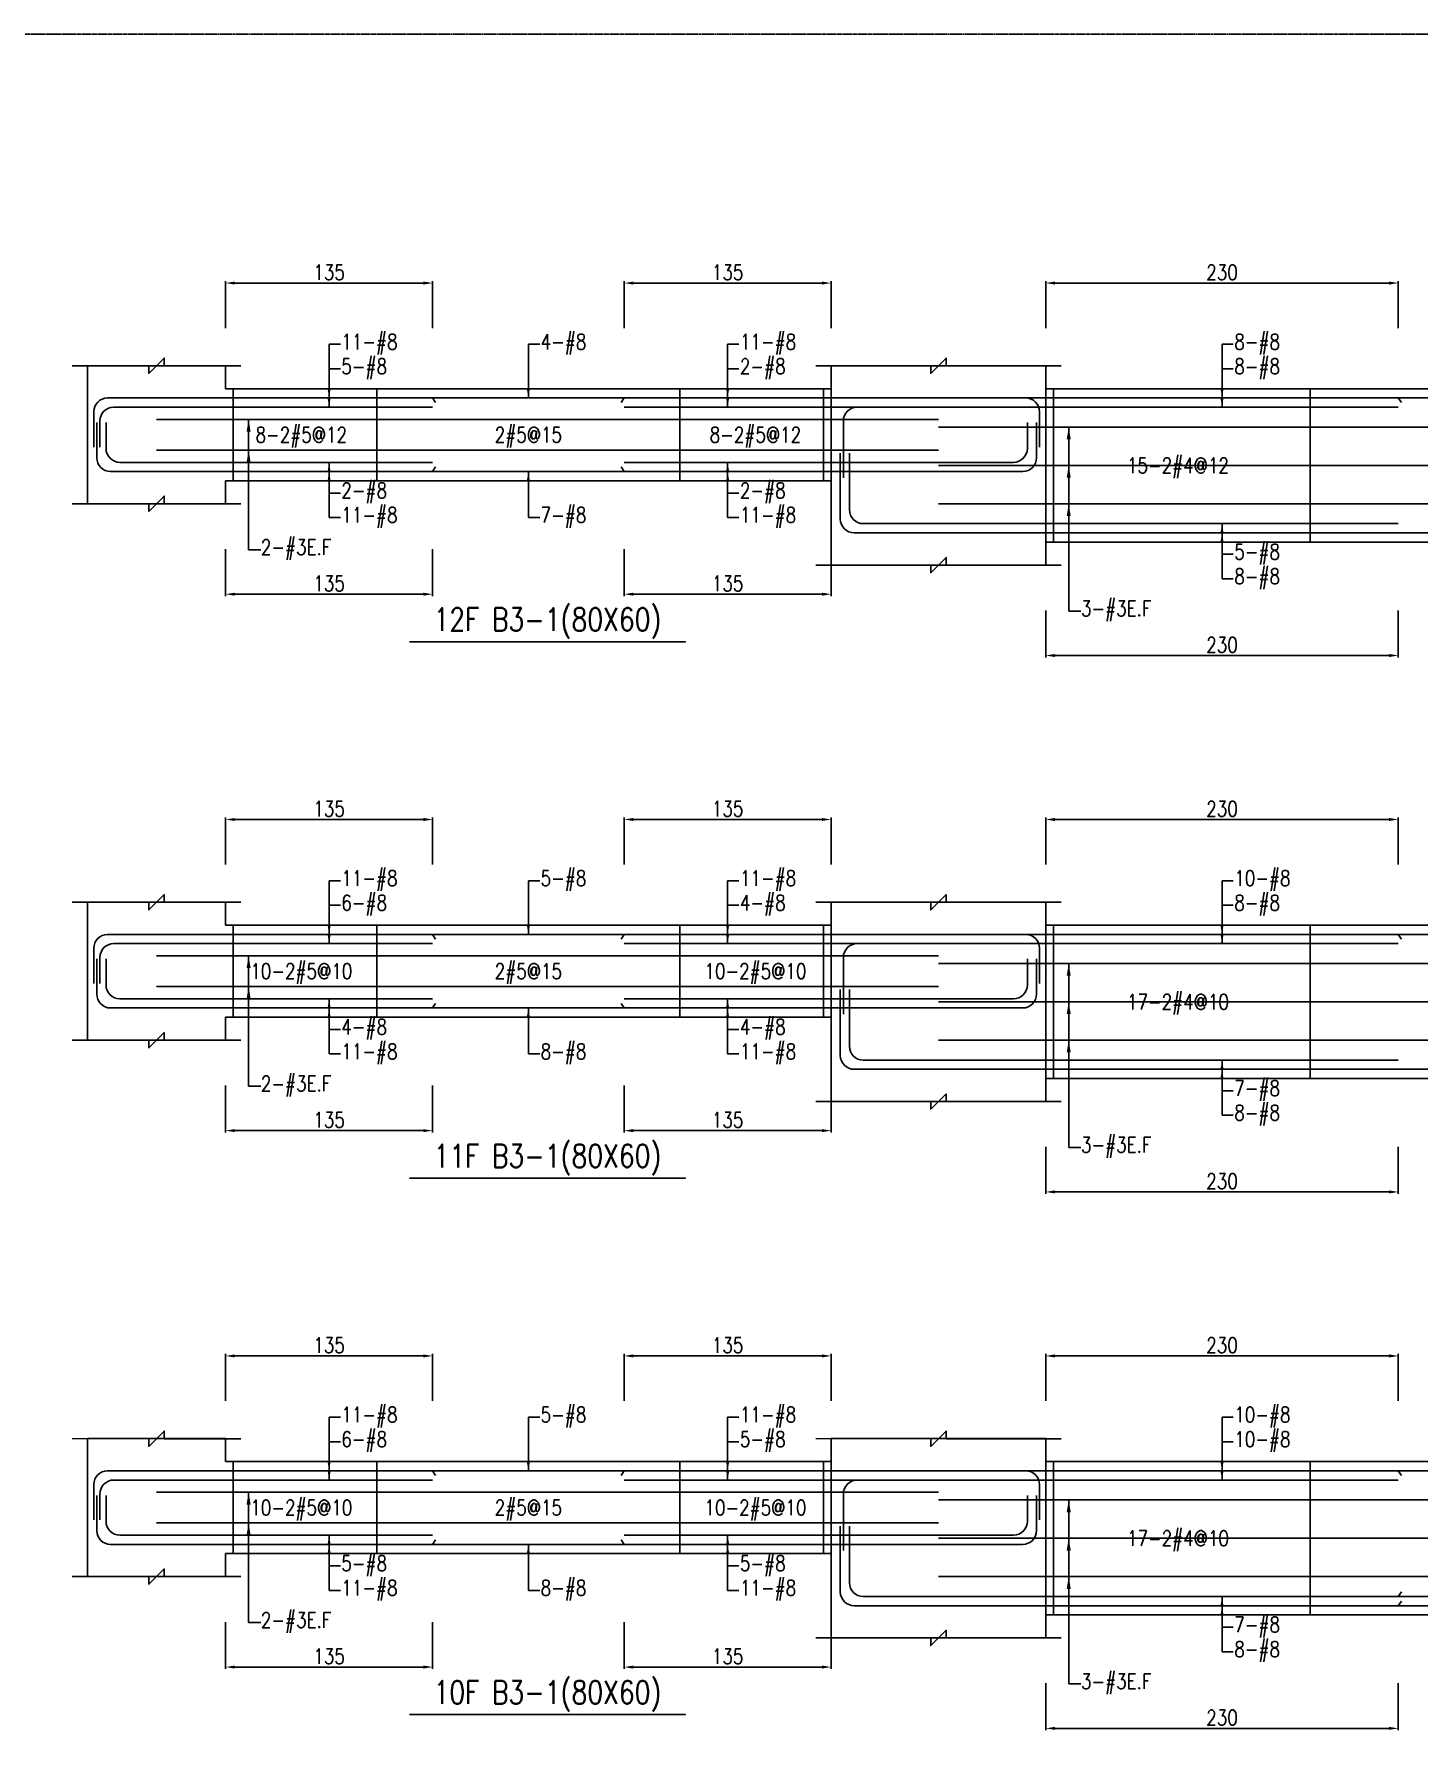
# Model space of a CAD drawing. Header units: millimetres. Extents: x 0 to 84580, y -12276 to 4373.
# Drawn here: x 43932 to 44835, y 960 to 2069 of the extents above; entities that cross this region are included whole.
import ezdxf
from ezdxf.enums import TextEntityAlignment as Align

# ---------------------------------------------------------------- set-up
doc = ezdxf.new("R2010")
doc.units = ezdxf.units.MM
doc.header["$MEASUREMENT"] = 0
doc.linetypes.add('CENTER', pattern=[2, 1.25, -0.25, 0.25, -0.25])
for name, color, linetype in [('S-DIM', 2, 'Continuous'), ('S-GRID', 1, 'CENTER'), ('S-LEADER', 2, 'Continuous'), ('S-RC', 130, 'Continuous'), ('S-REINF', 6, 'Continuous'), ('S-TEXT', 2, 'Continuous')]:
    doc.layers.add(name, color=color, linetype=linetype)
doc.styles.add('CS4', font='romans.shx', dxfattribs={"width": 0.8, "bigfont": 'lsp.shx'})
doc.styles.get("Standard").update_dxf_attribs({"font": 'arial.ttf'})
doc.dimstyles.new('ISO-25', dxfattribs={"dimtxt": 2.5, "dimasz": 2.5, "dimexe": 1.25, "dimexo": 0.625, "dimtad": 1, "dimtxsty": 'Standard', "dimcen": 2.5, "dimadec": 0, "dimazin": 0, "dimtfac": 1, "dimtmove": 0, "dimatfit": 3, "dimfxl": 0, "dimarcsym": 0})

# ---------------------------------------------------------------- blocks, each defined once
blk = doc.blocks.new('*D479')
at = {"layer": 'DEFPOINTS', "color": 0, "transparency": 16777216}
for p in [(44191.9, 1206.5), (44056.9, 1176.5), (44191.9, 1176.5)]:
    blk.add_point(p, dxfattribs=at)
at = {"layer": 'S-DIM', "color": 0, "lineweight": -2, "transparency": 16777216}
for p, q in [((44056.9, 1177.1), (44056.9, 1207.8)), ((44062.9, 1206.5), (44185.9, 1206.5)), ((44191.9, 1177.1), (44191.9, 1207.8))]:
    blk.add_line(p, q, dxfattribs=at)
at = {"layer": 'S-DIM', "color": 0, "transparency": 16777216}
for points in [[(44062.9, 1207.5), (44062.9, 1205.5), (44056.9, 1206.5)], [(44185.9, 1207.5), (44185.9, 1205.5), (44191.9, 1206.5)]]:
    blk.add_solid(points, dxfattribs=at)
at = {"layer": 'S-DIM', "color": 0, "transparency": 16777216, "insert": (44124.4, 1213.5), "char_height": 10, "attachment_point": 5, "style": 'CS4'}
blk.add_mtext('135', dxfattribs=at)
blk = doc.blocks.new('*D480')
at = {"layer": 'DEFPOINTS', "color": 0, "transparency": 16777216}
for p in [(44451.9, 1206.5), (44316.9, 1176.5), (44451.9, 1176.5)]:
    blk.add_point(p, dxfattribs=at)
at = {"layer": 'S-DIM', "color": 0, "lineweight": -2, "transparency": 16777216}
for p, q in [((44316.9, 1177.1), (44316.9, 1207.8)), ((44322.9, 1206.5), (44445.9, 1206.5)), ((44451.9, 1177.1), (44451.9, 1207.8))]:
    blk.add_line(p, q, dxfattribs=at)
at = {"layer": 'S-DIM', "color": 0, "transparency": 16777216}
for points in [[(44322.9, 1207.5), (44322.9, 1205.5), (44316.9, 1206.5)], [(44445.9, 1207.5), (44445.9, 1205.5), (44451.9, 1206.5)]]:
    blk.add_solid(points, dxfattribs=at)
at = {"layer": 'S-DIM', "color": 0, "transparency": 16777216, "insert": (44384.4, 1213.5), "char_height": 10, "attachment_point": 5, "style": 'CS4'}
blk.add_mtext('135', dxfattribs=at)
blk = doc.blocks.new('*D481')
at = {"layer": 'DEFPOINTS', "color": 0, "transparency": 16777216}
for p in [(44056.9, 1033.5), (44191.9, 1033.5), (44191.9, 1003.5)]:
    blk.add_point(p, dxfattribs=at)
at = {"layer": 'S-DIM', "color": 0, "lineweight": -2, "transparency": 16777216}
for p, q in [((44056.9, 1032.9), (44056.9, 1002.3)), ((44191.9, 1032.9), (44191.9, 1002.3)), ((44062.9, 1003.5), (44185.9, 1003.5))]:
    blk.add_line(p, q, dxfattribs=at)
at = {"layer": 'S-DIM', "color": 0, "transparency": 16777216}
for points in [[(44062.9, 1004.5), (44062.9, 1002.5), (44056.9, 1003.5)], [(44185.9, 1004.5), (44185.9, 1002.5), (44191.9, 1003.5)]]:
    blk.add_solid(points, dxfattribs=at)
at = {"layer": 'S-DIM', "color": 0, "transparency": 16777216, "insert": (44124.4, 1010.5), "char_height": 10, "attachment_point": 5, "style": 'CS4'}
blk.add_mtext('135', dxfattribs=at)
blk = doc.blocks.new('*D482')
at = {"layer": 'DEFPOINTS', "color": 0, "transparency": 16777216}
for p in [(44316.9, 1033.5), (44451.9, 1033.5), (44451.9, 1003.5)]:
    blk.add_point(p, dxfattribs=at)
at = {"layer": 'S-DIM', "color": 0, "lineweight": -2, "transparency": 16777216}
for p, q in [((44316.9, 1032.9), (44316.9, 1002.3)), ((44451.9, 1032.9), (44451.9, 1002.3)), ((44322.9, 1003.5), (44445.9, 1003.5))]:
    blk.add_line(p, q, dxfattribs=at)
at = {"layer": 'S-DIM', "color": 0, "transparency": 16777216}
for points in [[(44322.9, 1004.5), (44322.9, 1002.5), (44316.9, 1003.5)], [(44445.9, 1004.5), (44445.9, 1002.5), (44451.9, 1003.5)]]:
    blk.add_solid(points, dxfattribs=at)
at = {"layer": 'S-DIM', "color": 0, "transparency": 16777216, "insert": (44384.4, 1010.5), "char_height": 10, "attachment_point": 5, "style": 'CS4'}
blk.add_mtext('135', dxfattribs=at)
blk = doc.blocks.new('*D483')
at = {"layer": 'DEFPOINTS', "color": 0, "transparency": 16777216}
for p in [(44191.9, 1556.5), (44056.9, 1526.5), (44191.9, 1526.5)]:
    blk.add_point(p, dxfattribs=at)
at = {"layer": 'S-DIM', "color": 0, "lineweight": -2, "transparency": 16777216}
for p, q in [((44056.9, 1527.1), (44056.9, 1557.8)), ((44062.9, 1556.5), (44185.9, 1556.5)), ((44191.9, 1527.1), (44191.9, 1557.8))]:
    blk.add_line(p, q, dxfattribs=at)
at = {"layer": 'S-DIM', "color": 0, "transparency": 16777216}
for points in [[(44062.9, 1557.5), (44062.9, 1555.5), (44056.9, 1556.5)], [(44185.9, 1557.5), (44185.9, 1555.5), (44191.9, 1556.5)]]:
    blk.add_solid(points, dxfattribs=at)
at = {"layer": 'S-DIM', "color": 0, "transparency": 16777216, "insert": (44124.4, 1563.5), "char_height": 10, "attachment_point": 5, "style": 'CS4'}
blk.add_mtext('135', dxfattribs=at)
blk = doc.blocks.new('*D484')
at = {"layer": 'DEFPOINTS', "color": 0, "transparency": 16777216}
for p in [(44451.9, 1556.5), (44316.9, 1526.5), (44451.9, 1526.5)]:
    blk.add_point(p, dxfattribs=at)
at = {"layer": 'S-DIM', "color": 0, "lineweight": -2, "transparency": 16777216}
for p, q in [((44316.9, 1527.1), (44316.9, 1557.8)), ((44322.9, 1556.5), (44445.9, 1556.5)), ((44451.9, 1527.1), (44451.9, 1557.8))]:
    blk.add_line(p, q, dxfattribs=at)
at = {"layer": 'S-DIM', "color": 0, "transparency": 16777216}
for points in [[(44322.9, 1557.5), (44322.9, 1555.5), (44316.9, 1556.5)], [(44445.9, 1557.5), (44445.9, 1555.5), (44451.9, 1556.5)]]:
    blk.add_solid(points, dxfattribs=at)
at = {"layer": 'S-DIM', "color": 0, "transparency": 16777216, "insert": (44384.4, 1563.5), "char_height": 10, "attachment_point": 5, "style": 'CS4'}
blk.add_mtext('135', dxfattribs=at)
blk = doc.blocks.new('*D485')
at = {"layer": 'DEFPOINTS', "color": 0, "transparency": 16777216}
for p in [(44056.9, 1383.5), (44191.9, 1383.5), (44191.9, 1353.5)]:
    blk.add_point(p, dxfattribs=at)
at = {"layer": 'S-DIM', "color": 0, "lineweight": -2, "transparency": 16777216}
for p, q in [((44056.9, 1382.9), (44056.9, 1352.3)), ((44191.9, 1382.9), (44191.9, 1352.3)), ((44062.9, 1353.5), (44185.9, 1353.5))]:
    blk.add_line(p, q, dxfattribs=at)
at = {"layer": 'S-DIM', "color": 0, "transparency": 16777216}
for points in [[(44062.9, 1354.5), (44062.9, 1352.5), (44056.9, 1353.5)], [(44185.9, 1354.5), (44185.9, 1352.5), (44191.9, 1353.5)]]:
    blk.add_solid(points, dxfattribs=at)
at = {"layer": 'S-DIM', "color": 0, "transparency": 16777216, "insert": (44124.4, 1360.5), "char_height": 10, "attachment_point": 5, "style": 'CS4'}
blk.add_mtext('135', dxfattribs=at)
blk = doc.blocks.new('*D486')
at = {"layer": 'DEFPOINTS', "color": 0, "transparency": 16777216}
for p in [(44316.9, 1383.5), (44451.9, 1383.5), (44451.9, 1353.5)]:
    blk.add_point(p, dxfattribs=at)
at = {"layer": 'S-DIM', "color": 0, "lineweight": -2, "transparency": 16777216}
for p, q in [((44316.9, 1382.9), (44316.9, 1352.3)), ((44451.9, 1382.9), (44451.9, 1352.3)), ((44322.9, 1353.5), (44445.9, 1353.5))]:
    blk.add_line(p, q, dxfattribs=at)
at = {"layer": 'S-DIM', "color": 0, "transparency": 16777216}
for points in [[(44322.9, 1354.5), (44322.9, 1352.5), (44316.9, 1353.5)], [(44445.9, 1354.5), (44445.9, 1352.5), (44451.9, 1353.5)]]:
    blk.add_solid(points, dxfattribs=at)
at = {"layer": 'S-DIM', "color": 0, "transparency": 16777216, "insert": (44384.4, 1360.5), "char_height": 10, "attachment_point": 5, "style": 'CS4'}
blk.add_mtext('135', dxfattribs=at)
blk = doc.blocks.new('*D487')
at = {"layer": 'DEFPOINTS', "color": 0, "transparency": 16777216}
for p in [(44191.9, 1906.5), (44056.9, 1876.5), (44191.9, 1876.5)]:
    blk.add_point(p, dxfattribs=at)
at = {"layer": 'S-DIM', "color": 0, "lineweight": -2, "transparency": 16777216}
for p, q in [((44056.9, 1877.1), (44056.9, 1907.8)), ((44062.9, 1906.5), (44185.9, 1906.5)), ((44191.9, 1877.1), (44191.9, 1907.8))]:
    blk.add_line(p, q, dxfattribs=at)
at = {"layer": 'S-DIM', "color": 0, "transparency": 16777216}
for points in [[(44062.9, 1907.5), (44062.9, 1905.5), (44056.9, 1906.5)], [(44185.9, 1907.5), (44185.9, 1905.5), (44191.9, 1906.5)]]:
    blk.add_solid(points, dxfattribs=at)
at = {"layer": 'S-DIM', "color": 0, "transparency": 16777216, "insert": (44124.4, 1913.5), "char_height": 10, "attachment_point": 5, "style": 'CS4'}
blk.add_mtext('135', dxfattribs=at)
blk = doc.blocks.new('*D488')
at = {"layer": 'DEFPOINTS', "color": 0, "transparency": 16777216}
for p in [(44451.9, 1906.5), (44316.9, 1876.5), (44451.9, 1876.5)]:
    blk.add_point(p, dxfattribs=at)
at = {"layer": 'S-DIM', "color": 0, "lineweight": -2, "transparency": 16777216}
for p, q in [((44316.9, 1877.1), (44316.9, 1907.8)), ((44322.9, 1906.5), (44445.9, 1906.5)), ((44451.9, 1877.1), (44451.9, 1907.8))]:
    blk.add_line(p, q, dxfattribs=at)
at = {"layer": 'S-DIM', "color": 0, "transparency": 16777216}
for points in [[(44322.9, 1907.5), (44322.9, 1905.5), (44316.9, 1906.5)], [(44445.9, 1907.5), (44445.9, 1905.5), (44451.9, 1906.5)]]:
    blk.add_solid(points, dxfattribs=at)
at = {"layer": 'S-DIM', "color": 0, "transparency": 16777216, "insert": (44384.4, 1913.5), "char_height": 10, "attachment_point": 5, "style": 'CS4'}
blk.add_mtext('135', dxfattribs=at)
blk = doc.blocks.new('*D489')
at = {"layer": 'DEFPOINTS', "color": 0, "transparency": 16777216}
for p in [(44056.9, 1733.5), (44191.9, 1733.5), (44191.9, 1703.5)]:
    blk.add_point(p, dxfattribs=at)
at = {"layer": 'S-DIM', "color": 0, "lineweight": -2, "transparency": 16777216}
for p, q in [((44056.9, 1732.9), (44056.9, 1702.3)), ((44191.9, 1732.9), (44191.9, 1702.3)), ((44062.9, 1703.5), (44185.9, 1703.5))]:
    blk.add_line(p, q, dxfattribs=at)
at = {"layer": 'S-DIM', "color": 0, "transparency": 16777216}
for points in [[(44062.9, 1704.5), (44062.9, 1702.5), (44056.9, 1703.5)], [(44185.9, 1704.5), (44185.9, 1702.5), (44191.9, 1703.5)]]:
    blk.add_solid(points, dxfattribs=at)
at = {"layer": 'S-DIM', "color": 0, "transparency": 16777216, "insert": (44124.4, 1710.5), "char_height": 10, "attachment_point": 5, "style": 'CS4'}
blk.add_mtext('135', dxfattribs=at)
blk = doc.blocks.new('*D490')
at = {"layer": 'DEFPOINTS', "color": 0, "transparency": 16777216}
for p in [(44316.9, 1733.5), (44451.9, 1733.5), (44451.9, 1703.5)]:
    blk.add_point(p, dxfattribs=at)
at = {"layer": 'S-DIM', "color": 0, "lineweight": -2, "transparency": 16777216}
for p, q in [((44316.9, 1732.9), (44316.9, 1702.3)), ((44451.9, 1732.9), (44451.9, 1702.3)), ((44322.9, 1703.5), (44445.9, 1703.5))]:
    blk.add_line(p, q, dxfattribs=at)
at = {"layer": 'S-DIM', "color": 0, "transparency": 16777216}
for points in [[(44322.9, 1704.5), (44322.9, 1702.5), (44316.9, 1703.5)], [(44445.9, 1704.5), (44445.9, 1702.5), (44451.9, 1703.5)]]:
    blk.add_solid(points, dxfattribs=at)
at = {"layer": 'S-DIM', "color": 0, "transparency": 16777216, "insert": (44384.4, 1710.5), "char_height": 10, "attachment_point": 5, "style": 'CS4'}
blk.add_mtext('135', dxfattribs=at)
blk = doc.blocks.new('*D531')
at = {"layer": 'DEFPOINTS', "color": 0, "transparency": 16777216}
for p in [(44821.9, 1206.5), (44591.9, 1176.5), (44821.9, 1176.5)]:
    blk.add_point(p, dxfattribs=at)
at = {"layer": 'S-DIM', "color": 0, "lineweight": -2, "transparency": 16777216}
for p, q in [((44591.9, 1177.1), (44591.9, 1207.8)), ((44597.9, 1206.5), (44815.9, 1206.5)), ((44821.9, 1177.1), (44821.9, 1207.8))]:
    blk.add_line(p, q, dxfattribs=at)
at = {"layer": 'S-DIM', "color": 0, "transparency": 16777216}
for points in [[(44597.9, 1207.5), (44597.9, 1205.5), (44591.9, 1206.5)], [(44815.9, 1207.5), (44815.9, 1205.5), (44821.9, 1206.5)]]:
    blk.add_solid(points, dxfattribs=at)
at = {"layer": 'S-DIM', "color": 0, "transparency": 16777216, "insert": (44706.9, 1213.5), "char_height": 10, "attachment_point": 5, "style": 'CS4'}
blk.add_mtext('230', dxfattribs=at)
blk = doc.blocks.new('*D533')
at = {"layer": 'DEFPOINTS', "color": 0, "transparency": 16777216}
for p in [(44591.9, 993.5), (44821.9, 993.5), (44821.9, 963.5)]:
    blk.add_point(p, dxfattribs=at)
at = {"layer": 'S-DIM', "color": 0, "lineweight": -2, "transparency": 16777216}
for p, q in [((44591.9, 992.9), (44591.9, 962.3)), ((44821.9, 992.9), (44821.9, 962.3)), ((44597.9, 963.5), (44815.9, 963.5))]:
    blk.add_line(p, q, dxfattribs=at)
at = {"layer": 'S-DIM', "color": 0, "transparency": 16777216}
for points in [[(44597.9, 964.5), (44597.9, 962.5), (44591.9, 963.5)], [(44815.9, 964.5), (44815.9, 962.5), (44821.9, 963.5)]]:
    blk.add_solid(points, dxfattribs=at)
at = {"layer": 'S-DIM', "color": 0, "transparency": 16777216, "insert": (44706.9, 970.5), "char_height": 10, "attachment_point": 5, "style": 'CS4'}
blk.add_mtext('230', dxfattribs=at)
blk = doc.blocks.new('*D535')
at = {"layer": 'DEFPOINTS', "color": 0, "transparency": 16777216}
for p in [(44821.9, 1556.5), (44591.9, 1526.5), (44821.9, 1526.5)]:
    blk.add_point(p, dxfattribs=at)
at = {"layer": 'S-DIM', "color": 0, "lineweight": -2, "transparency": 16777216}
for p, q in [((44591.9, 1527.1), (44591.9, 1557.8)), ((44597.9, 1556.5), (44815.9, 1556.5)), ((44821.9, 1527.1), (44821.9, 1557.8))]:
    blk.add_line(p, q, dxfattribs=at)
at = {"layer": 'S-DIM', "color": 0, "transparency": 16777216}
for points in [[(44597.9, 1557.5), (44597.9, 1555.5), (44591.9, 1556.5)], [(44815.9, 1557.5), (44815.9, 1555.5), (44821.9, 1556.5)]]:
    blk.add_solid(points, dxfattribs=at)
at = {"layer": 'S-DIM', "color": 0, "transparency": 16777216, "insert": (44706.9, 1563.5), "char_height": 10, "attachment_point": 5, "style": 'CS4'}
blk.add_mtext('230', dxfattribs=at)
blk = doc.blocks.new('*D537')
at = {"layer": 'DEFPOINTS', "color": 0, "transparency": 16777216}
for p in [(44591.9, 1343.5), (44821.9, 1343.5), (44821.9, 1313.5)]:
    blk.add_point(p, dxfattribs=at)
at = {"layer": 'S-DIM', "color": 0, "lineweight": -2, "transparency": 16777216}
for p, q in [((44591.9, 1342.9), (44591.9, 1312.3)), ((44821.9, 1342.9), (44821.9, 1312.3)), ((44597.9, 1313.5), (44815.9, 1313.5))]:
    blk.add_line(p, q, dxfattribs=at)
at = {"layer": 'S-DIM', "color": 0, "transparency": 16777216}
for points in [[(44597.9, 1314.5), (44597.9, 1312.5), (44591.9, 1313.5)], [(44815.9, 1314.5), (44815.9, 1312.5), (44821.9, 1313.5)]]:
    blk.add_solid(points, dxfattribs=at)
at = {"layer": 'S-DIM', "color": 0, "transparency": 16777216, "insert": (44706.9, 1320.5), "char_height": 10, "attachment_point": 5, "style": 'CS4'}
blk.add_mtext('230', dxfattribs=at)
blk = doc.blocks.new('*D527')
at = {"layer": 'DEFPOINTS', "color": 0, "transparency": 16777216}
for p in [(44821.9, 1906.5), (44591.9, 1876.5), (44821.9, 1876.5)]:
    blk.add_point(p, dxfattribs=at)
at = {"layer": 'S-DIM', "color": 0, "lineweight": -2, "transparency": 16777216}
for p, q in [((44591.9, 1877.1), (44591.9, 1907.8)), ((44597.9, 1906.5), (44815.9, 1906.5)), ((44821.9, 1877.1), (44821.9, 1907.8))]:
    blk.add_line(p, q, dxfattribs=at)
at = {"layer": 'S-DIM', "color": 0, "transparency": 16777216}
for points in [[(44597.9, 1907.5), (44597.9, 1905.5), (44591.9, 1906.5)], [(44815.9, 1907.5), (44815.9, 1905.5), (44821.9, 1906.5)]]:
    blk.add_solid(points, dxfattribs=at)
at = {"layer": 'S-DIM', "color": 0, "transparency": 16777216, "insert": (44706.9, 1913.5), "char_height": 10, "attachment_point": 5, "style": 'CS4'}
blk.add_mtext('230', dxfattribs=at)
blk = doc.blocks.new('*D529')
at = {"layer": 'DEFPOINTS', "color": 0, "transparency": 16777216}
for p in [(44591.9, 1693.5), (44821.9, 1693.5), (44821.9, 1663.5)]:
    blk.add_point(p, dxfattribs=at)
at = {"layer": 'S-DIM', "color": 0, "lineweight": -2, "transparency": 16777216}
for p, q in [((44591.9, 1692.9), (44591.9, 1662.3)), ((44821.9, 1692.9), (44821.9, 1662.3)), ((44597.9, 1663.5), (44815.9, 1663.5))]:
    blk.add_line(p, q, dxfattribs=at)
at = {"layer": 'S-DIM', "color": 0, "transparency": 16777216}
for points in [[(44597.9, 1664.5), (44597.9, 1662.5), (44591.9, 1663.5)], [(44815.9, 1664.5), (44815.9, 1662.5), (44821.9, 1663.5)]]:
    blk.add_solid(points, dxfattribs=at)
at = {"layer": 'S-DIM', "color": 0, "transparency": 16777216, "insert": (44706.9, 1670.5), "char_height": 10, "attachment_point": 5, "style": 'CS4'}
blk.add_mtext('230', dxfattribs=at)

msp = doc.modelspace()

# ---------------------------------------------------------------- linework, layer by layer
at = {"layer": 'S-GRID'}
msp.add_lwpolyline([(42290, 0), (45519, 0), (45519, 2069), (42290, 2069), (42290, 0)], dxfattribs=at)
at = {"layer": 'S-RC'}
for points in [[(43956.908, 1852.522), (44006.908, 1852.513), (44006.907, 1847.513), (44016.909, 1857.511), (44016.908, 1852.511), (44066.908, 1852.501)], [(44056.908, 1777.522), (44056.908, 1762.522), (43966.908, 1762.522), (43966.908, 1852.522), (44056.908, 1852.522), (44056.908, 1837.522)], [(44441.908, 1852.522), (44516.908, 1852.508), (44516.907, 1847.508), (44526.909, 1857.506), (44526.908, 1852.506), (44601.908, 1852.491)], [(44441.908, 1852.522), (44516.908, 1852.508), (44516.907, 1847.508), (44526.909, 1857.506), (44526.908, 1852.506), (44601.908, 1852.491)], [(44451.908, 1777.522), (44451.908, 1722.522), (44591.908, 1722.522), (44591.908, 1852.522), (44451.908, 1852.522), (44451.908, 1837.522)], [(44591.908, 1737.522), (44591.908, 1722.522), (44451.908, 1722.522), (44451.908, 1852.522), (44591.908, 1852.522), (44591.908, 1837.522)], [(44451.908, 1837.522), (44056.908, 1837.522)], [(45281.908, 1837.522), (44591.908, 1837.522)], [(44056.908, 1777.522), (44451.908, 1777.522)], [(43956.908, 1762.522), (44006.908, 1762.513), (44006.907, 1757.513), (44016.909, 1767.511), (44016.908, 1762.511), (44066.908, 1762.501)], [(44591.908, 1737.522), (45281.908, 1737.522)], [(44441.908, 1722.522), (44516.908, 1722.508), (44516.907, 1717.508), (44526.909, 1727.506), (44526.908, 1722.506), (44601.908, 1722.491)], [(44441.908, 1722.522), (44516.908, 1722.508), (44516.907, 1717.508), (44526.909, 1727.506), (44526.908, 1722.506), (44601.908, 1722.491)], [(44266.908, 1672.522), (44356.908, 1672.522), (44176.908, 1672.522)], [(43956.908, 1502.522), (44006.908, 1502.513), (44006.907, 1497.513), (44016.909, 1507.511), (44016.908, 1502.511), (44066.908, 1502.501)], [(44056.908, 1427.522), (44056.908, 1412.522), (43966.908, 1412.522), (43966.908, 1502.522), (44056.908, 1502.522), (44056.908, 1487.522)], [(44441.908, 1502.522), (44516.908, 1502.508), (44516.907, 1497.508), (44526.909, 1507.506), (44526.908, 1502.506), (44601.908, 1502.491)], [(44441.908, 1502.522), (44516.908, 1502.508), (44516.907, 1497.508), (44526.909, 1507.506), (44526.908, 1502.506), (44601.908, 1502.491)], [(44451.908, 1427.522), (44451.908, 1372.522), (44591.908, 1372.522), (44591.908, 1502.522), (44451.908, 1502.522), (44451.908, 1487.522)], [(44591.908, 1387.522), (44591.908, 1372.522), (44451.908, 1372.522), (44451.908, 1502.522), (44591.908, 1502.522), (44591.908, 1487.522)], [(44451.908, 1487.522), (44056.908, 1487.522)], [(45281.908, 1487.522), (44591.908, 1487.522)], [(44056.908, 1427.522), (44451.908, 1427.522)], [(43956.908, 1412.522), (44006.908, 1412.513), (44006.907, 1407.513), (44016.909, 1417.511), (44016.908, 1412.511), (44066.908, 1412.501)], [(44591.908, 1387.522), (45281.908, 1387.522)], [(44441.908, 1372.522), (44516.908, 1372.508), (44516.907, 1367.508), (44526.909, 1377.506), (44526.908, 1372.506), (44601.908, 1372.491)], [(44441.908, 1372.522), (44516.908, 1372.508), (44516.907, 1367.508), (44526.909, 1377.506), (44526.908, 1372.506), (44601.908, 1372.491)], [(44266.908, 1322.522), (44356.908, 1322.522), (44176.908, 1322.522)], [(43956.908, 1152.522), (44006.908, 1152.513), (44006.907, 1147.513), (44016.909, 1157.511), (44016.908, 1152.511), (44066.908, 1152.501)], [(44441.908, 1152.522), (44516.908, 1152.508), (44516.907, 1147.508), (44526.909, 1157.506), (44526.908, 1152.506), (44601.908, 1152.491)], [(44441.908, 1152.522), (44516.908, 1152.508), (44516.907, 1147.508), (44526.909, 1157.506), (44526.908, 1152.506), (44601.908, 1152.491)], [(44056.908, 1077.522), (44056.908, 1062.522), (43966.908, 1062.522), (43966.908, 1152.522), (44056.908, 1152.522), (44056.908, 1137.522)], [(44451.908, 1077.522), (44451.908, 1022.522), (44591.908, 1022.522), (44591.908, 1152.522), (44451.908, 1152.522), (44451.908, 1137.522)], [(44591.908, 1037.522), (44591.908, 1022.522), (44451.908, 1022.522), (44451.908, 1152.522), (44591.908, 1152.522), (44591.908, 1137.522)], [(44451.908, 1137.522), (44056.908, 1137.522)], [(45281.908, 1137.522), (44591.908, 1137.522)], [(44056.908, 1077.522), (44451.908, 1077.522)], [(43956.908, 1062.522), (44006.908, 1062.513), (44006.907, 1057.513), (44016.909, 1067.511), (44016.908, 1062.511), (44066.908, 1062.501)], [(44591.908, 1037.522), (45281.908, 1037.522)], [(44441.908, 1022.522), (44516.908, 1022.508), (44516.907, 1017.508), (44526.909, 1027.506), (44526.908, 1022.506), (44601.908, 1022.491)], [(44441.908, 1022.522), (44516.908, 1022.508), (44516.907, 1017.508), (44526.909, 1027.506), (44526.908, 1022.506), (44601.908, 1022.491)], [(44266.908, 972.522), (44356.908, 972.522), (44176.908, 972.522)]]:
    msp.add_lwpolyline(points, dxfattribs=at)
at = {"layer": 'S-REINF'}
for points in [[(43970.908, 1799.522), (43970.908, 1822.522, -0.41421356), (43979.908, 1831.522), (44056.908, 1831.522)], [(44587.908, 1799.522), (44587.908, 1822.522, 0.41421356), (44578.908, 1831.522), (44451.908, 1831.522)], [(43974.908, 1799.522), (43974.908, 1816.522, -0.41421356), (43983.908, 1825.522), (44056.908, 1825.522)], [(44459.908, 1779.522), (44459.908, 1816.522, -0.41421356), (44468.908, 1825.522), (44591.908, 1825.522)], [(43972.908, 1815.522), (43972.908, 1792.522, 0.41421356), (43981.908, 1783.522), (44056.908, 1783.522)], [(43978.908, 1815.522), (43978.908, 1798.522, 0.41421356), (43987.908, 1789.522), (44056.908, 1789.522)], [(44579.908, 1815.522), (44579.908, 1798.522, -0.41421356), (44570.908, 1789.522), (44439.908, 1789.522)], [(44585.908, 1815.522), (44585.908, 1792.522, -0.41421356), (44576.908, 1783.522), (44445.908, 1783.522)], [(44457.908, 1795.522), (44457.908, 1752.522, 0.41421356), (44466.908, 1743.522), (44591.908, 1743.522)], [(44463.908, 1795.522), (44463.908, 1758.522, 0.41421356), (44472.908, 1749.522), (44591.908, 1749.522)], [(43970.908, 1449.522), (43970.908, 1472.522, -0.41421356), (43979.908, 1481.522), (44056.908, 1481.522)], [(43974.908, 1449.522), (43974.908, 1466.522, -0.41421356), (43983.908, 1475.522), (44056.908, 1475.522)], [(44587.908, 1449.522), (44587.908, 1472.522, 0.41421356), (44578.908, 1481.522), (44451.908, 1481.522)], [(44459.908, 1429.522), (44459.908, 1466.522, -0.41421356), (44468.908, 1475.522), (44591.908, 1475.522)], [(43972.908, 1465.522), (43972.908, 1442.522, 0.41421356), (43981.908, 1433.522), (44056.908, 1433.522)], [(43978.908, 1465.522), (43978.908, 1448.522, 0.41421356), (43987.908, 1439.522), (44056.908, 1439.522)], [(44579.908, 1465.522), (44579.908, 1448.522, -0.41421356), (44570.908, 1439.522), (44439.908, 1439.522)], [(44585.908, 1465.522), (44585.908, 1442.522, -0.41421356), (44576.908, 1433.522), (44445.908, 1433.522)], [(44457.908, 1445.522), (44457.908, 1402.522, 0.41421356), (44466.908, 1393.522), (44591.908, 1393.522)], [(44463.908, 1445.522), (44463.908, 1408.522, 0.41421356), (44472.908, 1399.522), (44591.908, 1399.522)], [(43970.908, 1099.522), (43970.908, 1122.522, -0.41421356), (43979.908, 1131.522), (44056.908, 1131.522)], [(44587.908, 1099.522), (44587.908, 1122.522, 0.41421356), (44578.908, 1131.522), (44451.908, 1131.522)], [(43974.908, 1099.522), (43974.908, 1116.522, -0.41421356), (43983.908, 1125.522), (44056.908, 1125.522)], [(44459.908, 1079.522), (44459.908, 1116.522, -0.41421356), (44468.908, 1125.522), (44591.908, 1125.522)], [(43972.908, 1115.522), (43972.908, 1092.522, 0.41421356), (43981.908, 1083.522), (44056.908, 1083.522)], [(43978.908, 1115.522), (43978.908, 1098.522, 0.41421356), (43987.908, 1089.522), (44056.908, 1089.522)], [(44579.908, 1115.522), (44579.908, 1098.522, -0.41421356), (44570.908, 1089.522), (44439.908, 1089.522)], [(44585.908, 1115.522), (44585.908, 1092.522, -0.41421356), (44576.908, 1083.522), (44445.908, 1083.522)], [(44457.908, 1095.522), (44457.908, 1052.522, 0.41421356), (44466.908, 1043.522), (44591.908, 1043.522)], [(44463.908, 1095.522), (44463.908, 1058.522, 0.41421356), (44472.908, 1049.522), (44591.908, 1049.522)]]:
    msp.add_lwpolyline(points, format="xyb", dxfattribs=at)
for points in [[(44056.908, 1831.522), (44191.908, 1831.522)], [(44191.908, 1831.522), (44193.908, 1828.522)], [(44191.908, 1831.522), (44316.908, 1831.522)], [(44316.908, 1831.522), (44314.908, 1828.522)], [(44316.908, 1831.522), (44451.908, 1831.522)], [(44455.908, 1831.522), (44591.908, 1831.522)], [(44591.908, 1831.522), (44821.908, 1831.522)], [(44821.908, 1831.522), (44823.908, 1828.522)], [(44821.908, 1831.522), (45051.908, 1831.522)], [(44056.908, 1825.522), (44191.908, 1825.522)], [(44316.908, 1825.522), (44451.908, 1825.522)], [(44583.908, 1825.522), (44451.908, 1825.522)], [(44591.908, 1825.522), (44821.908, 1825.522)], [(44056.908, 1789.522), (44191.908, 1789.522)], [(44191.908, 1783.522), (44193.908, 1786.522)], [(44316.908, 1783.522), (44314.908, 1786.522)], [(44316.908, 1789.522), (44451.908, 1789.522)], [(44056.908, 1783.522), (44191.908, 1783.522)], [(44191.908, 1783.522), (44316.908, 1783.522)], [(44316.908, 1783.522), (44451.908, 1783.522)], [(44591.908, 1749.522), (44821.908, 1749.522)], [(44591.908, 1743.522), (44821.908, 1743.522)], [(44821.908, 1743.522), (45051.908, 1743.522)], [(44056.908, 1481.522), (44191.908, 1481.522)], [(44056.908, 1475.522), (44191.908, 1475.522)], [(44191.908, 1481.522), (44193.908, 1478.522)], [(44191.908, 1481.522), (44316.908, 1481.522)], [(44316.908, 1481.522), (44314.908, 1478.522)], [(44316.908, 1481.522), (44451.908, 1481.522)], [(44316.908, 1475.522), (44451.908, 1475.522)], [(44583.908, 1475.522), (44451.908, 1475.522)], [(44455.908, 1481.522), (44591.908, 1481.522)], [(44591.908, 1481.522), (44821.908, 1481.522)], [(44591.908, 1475.522), (44821.908, 1475.522)], [(44821.908, 1481.522), (44823.908, 1478.522)], [(44821.908, 1481.522), (45051.908, 1481.522)], [(44056.908, 1439.522), (44191.908, 1439.522)], [(44056.908, 1433.522), (44191.908, 1433.522)], [(44191.908, 1433.522), (44193.908, 1436.522)], [(44191.908, 1433.522), (44316.908, 1433.522)], [(44316.908, 1433.522), (44314.908, 1436.522)], [(44316.908, 1439.522), (44451.908, 1439.522)], [(44316.908, 1433.522), (44451.908, 1433.522)], [(44591.908, 1399.522), (44821.908, 1399.522)], [(44591.908, 1393.522), (44821.908, 1393.522)], [(44821.908, 1393.522), (45051.908, 1393.522)], [(44056.908, 1131.522), (44191.908, 1131.522)], [(44191.908, 1131.522), (44193.908, 1128.522)], [(44191.908, 1131.522), (44316.908, 1131.522)], [(44316.908, 1131.522), (44314.908, 1128.522)], [(44316.908, 1131.522), (44451.908, 1131.522)], [(44455.908, 1131.522), (44591.908, 1131.522)], [(44591.908, 1131.522), (44821.908, 1131.522)], [(44821.908, 1131.522), (44823.908, 1128.522)], [(44821.908, 1131.522), (45051.908, 1131.522)], [(44056.908, 1125.522), (44191.908, 1125.522)], [(44316.908, 1125.522), (44451.908, 1125.522)], [(44583.908, 1125.522), (44451.908, 1125.522)], [(44591.908, 1125.522), (44821.908, 1125.522)], [(44056.908, 1089.522), (44191.908, 1089.522)], [(44316.908, 1089.522), (44451.908, 1089.522)], [(44056.908, 1083.522), (44191.908, 1083.522)], [(44191.908, 1083.522), (44193.908, 1086.522)], [(44191.908, 1083.522), (44316.908, 1083.522)], [(44316.908, 1083.522), (44314.908, 1086.522)], [(44316.908, 1083.522), (44451.908, 1083.522)], [(44591.908, 1049.522), (44821.908, 1049.522)], [(44591.908, 1043.522), (44821.908, 1043.522)], [(44821.908, 1049.522), (44823.908, 1052.522)], [(44821.908, 1049.522), (45051.908, 1049.522)], [(44821.908, 1043.522), (44823.908, 1046.522)], [(44821.908, 1043.522), (45051.908, 1043.522)]]:
    msp.add_lwpolyline(points, dxfattribs=at)
at = {"layer": 'S-REINF', "color": 1}
for points in [[(44061.908, 1777.522), (44061.908, 1837.522)], [(44155.658, 1777.522), (44155.658, 1837.522)], [(44353.158, 1777.522), (44353.158, 1837.522)], [(44446.908, 1777.522), (44446.908, 1837.522)], [(44596.908, 1737.522), (44596.908, 1837.522)], [(44764.408, 1737.522), (44764.408, 1837.522)], [(44011.908, 1817.522), (44521.908, 1817.522)], [(44521.908, 1812.522), (45351.908, 1812.522)], [(44011.908, 1797.522), (44521.908, 1797.522)], [(44521.908, 1787.522), (45351.908, 1787.522)], [(44521.908, 1762.522), (45351.908, 1762.522)], [(44061.908, 1427.522), (44061.908, 1487.522)], [(44155.658, 1427.522), (44155.658, 1487.522)], [(44353.158, 1427.522), (44353.158, 1487.522)], [(44446.908, 1427.522), (44446.908, 1487.522)], [(44596.908, 1387.522), (44596.908, 1487.522)], [(44764.408, 1387.522), (44764.408, 1487.522)], [(44011.908, 1467.522), (44521.908, 1467.522)], [(44521.908, 1462.522), (45351.908, 1462.522)], [(44011.908, 1447.522), (44521.908, 1447.522)], [(44521.908, 1437.522), (45351.908, 1437.522)], [(44521.908, 1412.522), (45351.908, 1412.522)], [(44061.908, 1077.522), (44061.908, 1137.522)], [(44155.658, 1077.522), (44155.658, 1137.522)], [(44353.158, 1077.522), (44353.158, 1137.522)], [(44446.908, 1077.522), (44446.908, 1137.522)], [(44596.908, 1037.522), (44596.908, 1137.522)], [(44764.408, 1037.522), (44764.408, 1137.522)], [(44011.908, 1117.522), (44521.908, 1117.522)], [(44521.908, 1112.522), (45351.908, 1112.522)], [(44011.908, 1097.522), (44521.908, 1097.522)], [(44521.908, 1087.522), (45351.908, 1087.522)], [(44521.908, 1062.522), (45351.908, 1062.522)]]:
    msp.add_lwpolyline(points, dxfattribs=at)

# ---------------------------------------------------------------- texts
at = {"layer": 'S-LEADER', "char_height": 10, "attachment_point": 4, "style": 'CS4'}
for s, insert in [('11-#8', (44132.408, 1866.522)), ('4-#8', (44262.408, 1866.522)), ('11-#8', (44392.408, 1866.522)), ('8-#8', (44714.908, 1866.522)), ('5-#8', (44132.408, 1850.522)), ('2-#8', (44392.408, 1850.522)), ('8-#8', (44714.908, 1850.522)), ('2-#8', (44132.408, 1769.522)), ('2-#8', (44392.408, 1769.522)), ('11-#8', (44132.408, 1753.522)), ('7-#8', (44262.408, 1753.522)), ('11-#8', (44392.408, 1753.522)), ('5-#8', (44714.908, 1729.522)), ('8-#8', (44714.908, 1713.522)), ('11-#8', (44132.408, 1516.522)), ('5-#8', (44262.408, 1516.522)), ('11-#8', (44392.408, 1516.522)), ('10-#8', (44714.908, 1516.522)), ('6-#8', (44132.408, 1500.522)), ('4-#8', (44392.408, 1500.522)), ('8-#8', (44714.908, 1500.522)), ('4-#8', (44132.408, 1419.522)), ('4-#8', (44392.408, 1419.522)), ('11-#8', (44132.408, 1403.522)), ('8-#8', (44262.408, 1403.522)), ('11-#8', (44392.408, 1403.522)), ('7-#8', (44714.908, 1379.522)), ('8-#8', (44714.908, 1363.522)), ('11-#8', (44132.408, 1166.522)), ('5-#8', (44262.408, 1166.522)), ('11-#8', (44392.408, 1166.522)), ('10-#8', (44714.908, 1166.522)), ('6-#8', (44132.408, 1150.522)), ('5-#8', (44392.408, 1150.522)), ('10-#8', (44714.908, 1150.522)), ('5-#8', (44132.408, 1069.522)), ('5-#8', (44392.408, 1069.522)), ('11-#8', (44132.408, 1053.522)), ('8-#8', (44262.408, 1053.522)), ('11-#8', (44392.408, 1053.522)), ('7-#8', (44714.908, 1029.522)), ('8-#8', (44714.908, 1013.522))]:
    msp.add_mtext(s, dxfattribs=dict(at, insert=insert))
at = {"layer": 'S-LEADER', "color": 3, "char_height": 10, "attachment_point": 4, "style": 'CS4'}
for s, insert in [('2-#3E.F', (44079.908, 1732.522)), ('3-#3E.F', (44614.908, 1692.522)), ('2-#3E.F', (44079.908, 1382.522)), ('3-#3E.F', (44614.908, 1342.522)), ('2-#3E.F', (44079.908, 1032.522)), ('3-#3E.F', (44614.908, 992.522))]:
    msp.add_mtext(s, dxfattribs=dict(at, insert=insert))
at = {"layer": 'S-RC', "style": 'CS4', "width": 0.8}
for s, p in [('12F B3-1(80X60)', (44266.908, 1679.522)), ('11F B3-1(80X60)', (44266.908, 1329.522)), ('10F B3-1(80X60)', (44266.908, 979.522))]:
    msp.add_text(s, height=15, dxfattribs=at).set_placement(p, align=Align.CENTER)
at = {"layer": 'S-TEXT', "color": 1, "style": 'CS4', "width": 0.8}
for s, p in [('8-2#5@12', (44106.283, 1802.522)), ('2#5@15', (44254.408, 1802.522)), ('8-2#5@12', (44402.533, 1802.522)), ('15-2#4@12', (44678.158, 1782.522)), ('10-2#5@10', (44106.283, 1452.522)), ('2#5@15', (44254.408, 1452.522)), ('10-2#5@10', (44402.533, 1452.522)), ('17-2#4@10', (44678.158, 1432.522)), ('10-2#5@10', (44106.283, 1102.522)), ('2#5@15', (44254.408, 1102.522)), ('10-2#5@10', (44402.533, 1102.522)), ('17-2#4@10', (44678.158, 1082.522))]:
    msp.add_text(s, height=10, dxfattribs=at).set_placement(p, align=Align.CENTER)

# ---------------------------------------------------------------- dimensions: what is measured, and where the dimension line sits
at = {"layer": 'S-DIM'}
for p1, p2, distance, picture, middle in [((44056.908, 1876.522), (44191.908, 1876.522), 30, '*D487', (44124.408, 1913.522)), ((44316.908, 1876.522), (44451.908, 1876.522), 30, '*D488', (44384.408, 1913.522)), ((44591.908, 1876.522), (44821.908, 1876.522), 30, '*D527', (44706.908, 1913.522)), ((44056.908, 1733.522), (44191.908, 1733.522), -30, '*D489', (44124.408, 1710.522)), ((44316.908, 1733.522), (44451.908, 1733.522), -30, '*D490', (44384.408, 1710.522)), ((44591.908, 1693.522), (44821.908, 1693.522), -30, '*D529', (44706.908, 1670.522)), ((44056.908, 1526.522), (44191.908, 1526.522), 30, '*D483', (44124.408, 1563.522)), ((44316.908, 1526.522), (44451.908, 1526.522), 30, '*D484', (44384.408, 1563.522)), ((44591.908, 1526.522), (44821.908, 1526.522), 30, '*D535', (44706.908, 1563.522)), ((44056.908, 1383.522), (44191.908, 1383.522), -30, '*D485', (44124.408, 1360.522)), ((44316.908, 1383.522), (44451.908, 1383.522), -30, '*D486', (44384.408, 1360.522)), ((44591.908, 1343.522), (44821.908, 1343.522), -30, '*D537', (44706.908, 1320.522)), ((44056.908, 1176.522), (44191.908, 1176.522), 30, '*D479', (44124.408, 1213.522)), ((44316.908, 1176.522), (44451.908, 1176.522), 30, '*D480', (44384.408, 1213.522)), ((44591.908, 1176.522), (44821.908, 1176.522), 30, '*D531', (44706.908, 1213.522)), ((44056.908, 1033.522), (44191.908, 1033.522), -30, '*D481', (44124.408, 1010.522)), ((44316.908, 1033.522), (44451.908, 1033.522), -30, '*D482', (44384.408, 1010.522)), ((44591.908, 993.522), (44821.908, 993.522), -30, '*D533', (44706.908, 970.522))]:
    dim = msp.add_aligned_dim(p1=p1, p2=p2, distance=distance, dimstyle='ISO-25', override={"dimtxt": 10, "dimasz": 6, "dimgap": 2, "dimtxsty": 'CS4'}, dxfattribs=at)
    dim.commit()
    dim.dimension.update_dxf_attribs({"geometry": picture, "text_midpoint": middle})

# ---------------------------------------------------------------- leaders
at = {"layer": 'S-LEADER', "annotation_type": 0, "has_hookline": 1, "hookline_direction": 0}
for points, override, text_width in [([(44124.408, 1831.522), (44124.408, 1866.522), (44131.783, 1866.522)], {"dimasz": 6, "dimtad": 0}, 37.333), ([(44254.408, 1831.522), (44254.408, 1866.522), (44261.783, 1866.522)], {"dimasz": 6, "dimtad": 0}, 30.857), ([(44384.408, 1831.522), (44384.408, 1866.522), (44391.783, 1866.522)], {"dimasz": 6, "dimtad": 0}, 37.333), ([(44706.908, 1831.522), (44706.908, 1866.522), (44714.283, 1866.522)], {"dimasz": 6, "dimtad": 0}, 30.857), ([(44124.408, 1825.522), (44124.408, 1850.522), (44131.783, 1850.522)], {"dimasz": 6, "dimtad": 0}, 30.857), ([(44384.408, 1825.522), (44384.408, 1850.522), (44391.783, 1850.522)], {"dimasz": 6, "dimtad": 0}, 30.857), ([(44706.908, 1825.522), (44706.908, 1850.522), (44714.283, 1850.522)], {"dimasz": 6, "dimtad": 0}, 30.857), ([(44071.908, 1797.522), (44071.908, 1732.522), (44079.283, 1732.522)], {"dimasz": 8, "dimtad": 0}, 49.524), ([(44124.408, 1789.522), (44124.408, 1769.522), (44131.783, 1769.522)], {"dimasz": 6, "dimtad": 0}, 30.857), ([(44384.408, 1789.522), (44384.408, 1769.522), (44391.783, 1769.522)], {"dimasz": 6, "dimtad": 0}, 30.857), ([(44124.408, 1783.522), (44124.408, 1753.522), (44131.783, 1753.522)], {"dimasz": 6, "dimtad": 0}, 37.333), ([(44254.408, 1783.522), (44254.408, 1753.522), (44261.783, 1753.522)], {"dimasz": 6, "dimtad": 0}, 30.857), ([(44384.408, 1783.522), (44384.408, 1753.522), (44391.783, 1753.522)], {"dimasz": 6, "dimtad": 0}, 37.333), ([(44606.908, 1762.522), (44606.908, 1692.522), (44614.283, 1692.522)], {"dimasz": 8, "dimtad": 0}, 49.524), ([(44706.908, 1749.522), (44706.908, 1729.522), (44714.283, 1729.522)], {"dimasz": 6, "dimtad": 0}, 30.857), ([(44706.908, 1743.522), (44706.908, 1713.522), (44714.283, 1713.522)], {"dimasz": 6, "dimtad": 0}, 30.857), ([(44124.408, 1481.522), (44124.408, 1516.522), (44131.783, 1516.522)], {"dimasz": 6, "dimtad": 0}, 37.333), ([(44254.408, 1481.522), (44254.408, 1516.522), (44261.783, 1516.522)], {"dimasz": 6, "dimtad": 0}, 30.857), ([(44384.408, 1481.522), (44384.408, 1516.522), (44391.783, 1516.522)], {"dimasz": 6, "dimtad": 0}, 37.333), ([(44706.908, 1481.522), (44706.908, 1516.522), (44714.283, 1516.522)], {"dimasz": 6, "dimtad": 0}, 37.333), ([(44124.408, 1475.522), (44124.408, 1500.522), (44131.783, 1500.522)], {"dimasz": 6, "dimtad": 0}, 30.476), ([(44384.408, 1475.522), (44384.408, 1500.522), (44391.783, 1500.522)], {"dimasz": 6, "dimtad": 0}, 30.857), ([(44706.908, 1475.522), (44706.908, 1500.522), (44714.283, 1500.522)], {"dimasz": 6, "dimtad": 0}, 30.857), ([(44071.908, 1447.522), (44071.908, 1382.522), (44079.283, 1382.522)], {"dimasz": 8, "dimtad": 0}, 49.524), ([(44124.408, 1439.522), (44124.408, 1419.522), (44131.783, 1419.522)], {"dimasz": 6, "dimtad": 0}, 30.857), ([(44124.408, 1433.522), (44124.408, 1403.522), (44131.783, 1403.522)], {"dimasz": 6, "dimtad": 0}, 37.333), ([(44254.408, 1433.522), (44254.408, 1403.522), (44261.783, 1403.522)], {"dimasz": 6, "dimtad": 0}, 30.857), ([(44384.408, 1439.522), (44384.408, 1419.522), (44391.783, 1419.522)], {"dimasz": 6, "dimtad": 0}, 30.857), ([(44384.408, 1433.522), (44384.408, 1403.522), (44391.783, 1403.522)], {"dimasz": 6, "dimtad": 0}, 37.333), ([(44606.908, 1412.522), (44606.908, 1342.522), (44614.283, 1342.522)], {"dimasz": 8, "dimtad": 0}, 49.524), ([(44706.908, 1399.522), (44706.908, 1379.522), (44714.283, 1379.522)], {"dimasz": 6, "dimtad": 0}, 30.857), ([(44706.908, 1393.522), (44706.908, 1363.522), (44714.283, 1363.522)], {"dimasz": 6, "dimtad": 0}, 30.857), ([(44124.408, 1131.522), (44124.408, 1166.522), (44131.783, 1166.522)], {"dimasz": 6, "dimtad": 0}, 37.333), ([(44254.408, 1131.522), (44254.408, 1166.522), (44261.783, 1166.522)], {"dimasz": 6, "dimtad": 0}, 30.857), ([(44384.408, 1131.522), (44384.408, 1166.522), (44391.783, 1166.522)], {"dimasz": 6, "dimtad": 0}, 37.333), ([(44706.908, 1131.522), (44706.908, 1166.522), (44714.283, 1166.522)], {"dimasz": 6, "dimtad": 0}, 37.333), ([(44124.408, 1125.522), (44124.408, 1150.522), (44131.783, 1150.522)], {"dimasz": 6, "dimtad": 0}, 30.476), ([(44384.408, 1125.522), (44384.408, 1150.522), (44391.783, 1150.522)], {"dimasz": 6, "dimtad": 0}, 30.857), ([(44706.908, 1125.522), (44706.908, 1150.522), (44714.283, 1150.522)], {"dimasz": 6, "dimtad": 0}, 37.333), ([(44071.908, 1097.522), (44071.908, 1032.522), (44079.283, 1032.522)], {"dimasz": 8, "dimtad": 0}, 49.524), ([(44124.408, 1089.522), (44124.408, 1069.522), (44131.783, 1069.522)], {"dimasz": 6, "dimtad": 0}, 30.857), ([(44384.408, 1089.522), (44384.408, 1069.522), (44391.783, 1069.522)], {"dimasz": 6, "dimtad": 0}, 30.857), ([(44124.408, 1083.522), (44124.408, 1053.522), (44131.783, 1053.522)], {"dimasz": 6, "dimtad": 0}, 37.333), ([(44254.408, 1083.522), (44254.408, 1053.522), (44261.783, 1053.522)], {"dimasz": 6, "dimtad": 0}, 30.857), ([(44384.408, 1083.522), (44384.408, 1053.522), (44391.783, 1053.522)], {"dimasz": 6, "dimtad": 0}, 37.333), ([(44606.908, 1062.522), (44606.908, 992.522), (44614.283, 992.522)], {"dimasz": 8, "dimtad": 0}, 49.524), ([(44706.908, 1049.522), (44706.908, 1029.522), (44714.283, 1029.522)], {"dimasz": 6, "dimtad": 0}, 30.857), ([(44706.908, 1043.522), (44706.908, 1013.522), (44714.283, 1013.522)], {"dimasz": 6, "dimtad": 0}, 30.857)]:
    msp.add_leader(points, dimstyle='ISO-25', override=override, dxfattribs=dict(at, text_width=text_width))
at = {"layer": 'S-LEADER'}
for points in [[(44071.908, 1817.522), (44071.908, 1732.522), (44079.908, 1732.522)], [(44606.908, 1812.522), (44606.908, 1692.522), (44614.908, 1692.522)], [(44606.908, 1787.522), (44606.908, 1692.522), (44614.908, 1692.522)], [(44071.908, 1467.522), (44071.908, 1382.522), (44079.908, 1382.522)], [(44606.908, 1462.522), (44606.908, 1342.522), (44614.908, 1342.522)], [(44606.908, 1437.522), (44606.908, 1342.522), (44614.908, 1342.522)], [(44071.908, 1117.522), (44071.908, 1032.522), (44079.908, 1032.522)], [(44606.908, 1112.522), (44606.908, 992.522), (44614.908, 992.522)], [(44606.908, 1087.522), (44606.908, 992.522), (44614.908, 992.522)]]:
    msp.add_leader(points, dimstyle='ISO-25', override={"dimasz": 8}, dxfattribs=at)

doc.saveas('drawing.dxf')
